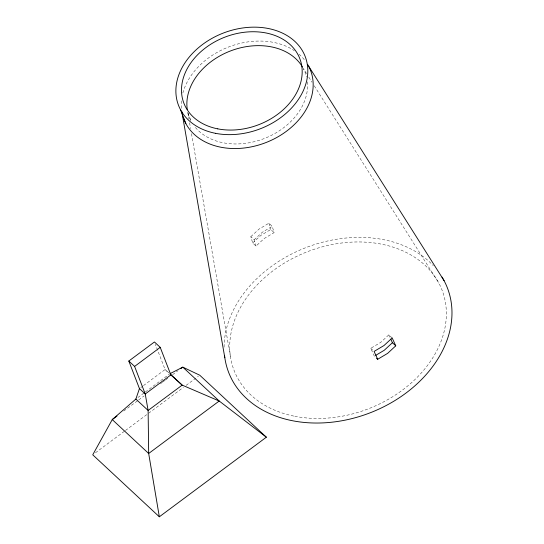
<?xml version="1.0" encoding="UTF-8"?>
<svg xmlns="http://www.w3.org/2000/svg" width="544" height="544" viewBox="0 0 544 544"><rect width="100%" height="100%" fill="white"/><g stroke="black" fill="none" stroke-linecap="round" stroke-linejoin="round"><path stroke-width="0.41" stroke-dasharray="2.72 2.04" d="M250.811 236.688L258.978 229.14L268.899 223.23L272.238 226.345L274.115 232.614L264.187 238.524L256.027 246.065L252.681 242.957L250.811 236.688L254.15 239.795L256.027 246.065M254.15 239.795L262.317 232.254L272.238 226.345M252.681 242.957L260.848 235.409L270.769 229.507L274.115 232.614M392.176 337.974L388.838 334.859L380.678 342.407L370.75 348.316L374.333 356.177L375.448 357.218M140.801 387.593L142.82 386.09M143.494 385.587L165.077 369.539L155.353 344.338M137.911 397.535L144.724 392.469M145.404 391.966L169.252 374.231M123.787 411.019L138.026 400.425M138.706 399.922L144.133 395.882M160.412 383.778L162.445 382.262M163.125 381.759L165.158 380.242M165.838 379.739L167.872 378.23M172.625 374.694L178.051 370.661M95.465 452.785L124.773 430.984M125.453 430.481L147.948 413.753M148.634 413.243L183.396 387.389M186.123 385.356L198.39 376.23M168.715 372.674L165.077 369.539L168.552 372.769M370.75 348.316L374.095 351.424M306.544 73.596L303.368 68.571A62.098 46.934 -21.1 0 1 306.551 77.003M308.808 77.18L311.977 82.205M314.242 85.796L438.852 283.125M388.838 334.859L390.143 337.722M187.768 112.54L191.046 121.033A62.098 46.934 -21.1 0 1 187.864 112.608M268.899 223.23L270.769 229.507M187.83 112.73L188.856 118.585M189.584 122.774L190.611 128.636M191.488 133.661L230.404 356.368M224.094 347.16A117.246 88.624 -21.1 0 1 305.674 247.704A117.246 88.624 -21.1 0 1 433.316 265.662M181.383 108.365A67.878 51.306 -21.1 0 1 181.587 99.368M182.852 93.017A67.878 51.306 -21.1 0 1 229.18 46.764A67.878 51.306 -21.1 0 1 294.338 50.68M299.044 54.244A67.878 51.306 -21.1 0 1 305.17 60.765M307.367 81.865A62.098 46.934 -21.1 0 1 264.819 138.312A62.098 46.934 -21.1 0 1 194.664 126.568M294.78 416.282A111.466 84.252 -21.1 0 0 445.679 304.042A111.466 84.252 -21.1 0 0 273.666 270.293A111.466 84.252 -21.1 0 0 294.78 416.282"/><path stroke-width="0.82" d="M135.871 399.058L139.448 388.6L128.812 361.032L154.435 341.972L160.228 347.364L170.864 374.925L182.186 385.125L219.212 401.023L266.356 437.199L159.338 516.8L92.738 454.818L112.254 419.594L135.871 399.058L148.118 410.462L148.675 453.492L159.338 516.8M390.796 339.15L392.421 342.727L384.254 350.268L375.754 355.334M377.672 359.292L374.095 351.424L384.016 345.515L392.176 337.974L395.76 345.834L387.6 353.382L377.672 359.292L376.564 358.251M266.356 437.199L199.757 375.217L182.798 367.132L169.932 373.721L182.186 385.125L148.118 410.462L145.241 393.985L134.606 366.425L160.228 347.364M170.864 374.925L145.241 393.985L139.448 388.6M117.001 416.065L112.254 419.594L148.675 453.492L219.212 401.023L182.798 367.132L180.764 368.642M392.421 342.727L395.76 345.834M128.812 361.032L134.606 366.425M308.604 66.13L444.088 280.677M180.445 109.575L185.81 123.481M181.805 111.574L224.822 357.728M442.034 277.086A117.246 88.624 -21.1 0 1 366.615 414.127A117.246 88.624 -21.1 0 1 224.516 355.334M307.836 64.756A67.878 51.306 -21.1 0 1 268.233 141.637A67.878 51.306 -21.1 0 1 183.185 117.3M187.245 109.378A62.098 46.934 -21.1 0 1 231.635 50.517A62.098 46.934 -21.1 0 1 302.573 67.15M215.499 133.321A67.878 51.306 -21.1 0 0 307.394 64.974A67.878 51.306 -21.1 0 0 202.64 44.418A67.878 51.306 -21.1 0 0 215.499 133.321M217.743 128.853A62.098 46.934 -21.1 0 0 301.804 66.327A62.098 46.934 -21.1 0 0 205.979 47.525A62.098 46.934 -21.1 0 0 217.743 128.853"/></g></svg>
